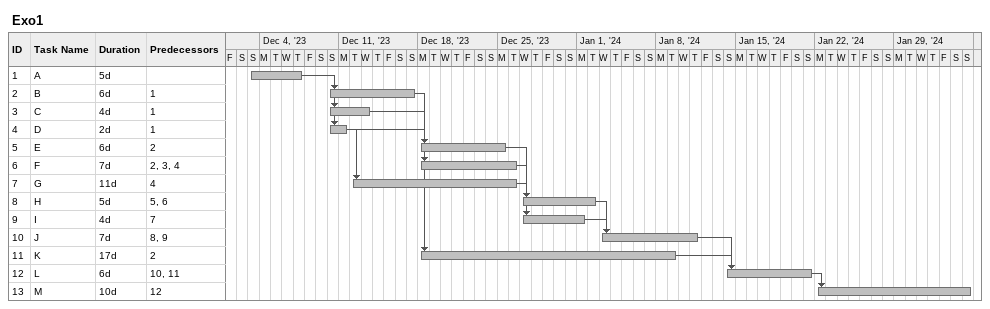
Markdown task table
Exo1

| ID | Task | Duration | Start | Finish | Predecessors |
|---|---|---|---|---|---|
| 1 | A | 5d | 2023-12-03 | 2023-12-07 |  |
| 2 | B | 6d | 2023-12-10 | 2023-12-17 | 1 |
| 3 | C | 4d | 2023-12-10 | 2023-12-13 | 1 |
| 4 | D | 2d | 2023-12-10 | 2023-12-11 | 1 |
| 5 | E | 6d | 2023-12-18 | 2023-12-25 | 2 |
| 6 | F | 7d | 2023-12-18 | 2023-12-26 | 2, 3, 4 |
| 7 | G | 11d | 2023-12-12 | 2023-12-26 | 4 |
| 8 | H | 5d | 2023-12-27 | 2024-01-02 | 5, 6 |
| 9 | I | 4d | 2023-12-27 | 2024-01-01 | 7 |
| 10 | J | 7d | 2024-01-03 | 2024-01-11 | 8, 9 |
| 11 | K | 17d | 2023-12-18 | 2024-01-09 | 2 |
| 12 | L | 6d | 2024-01-14 | 2024-01-21 | 10, 11 |
| 13 | M | 10d | 2024-01-22 | 2024-02-04 | 12 |
